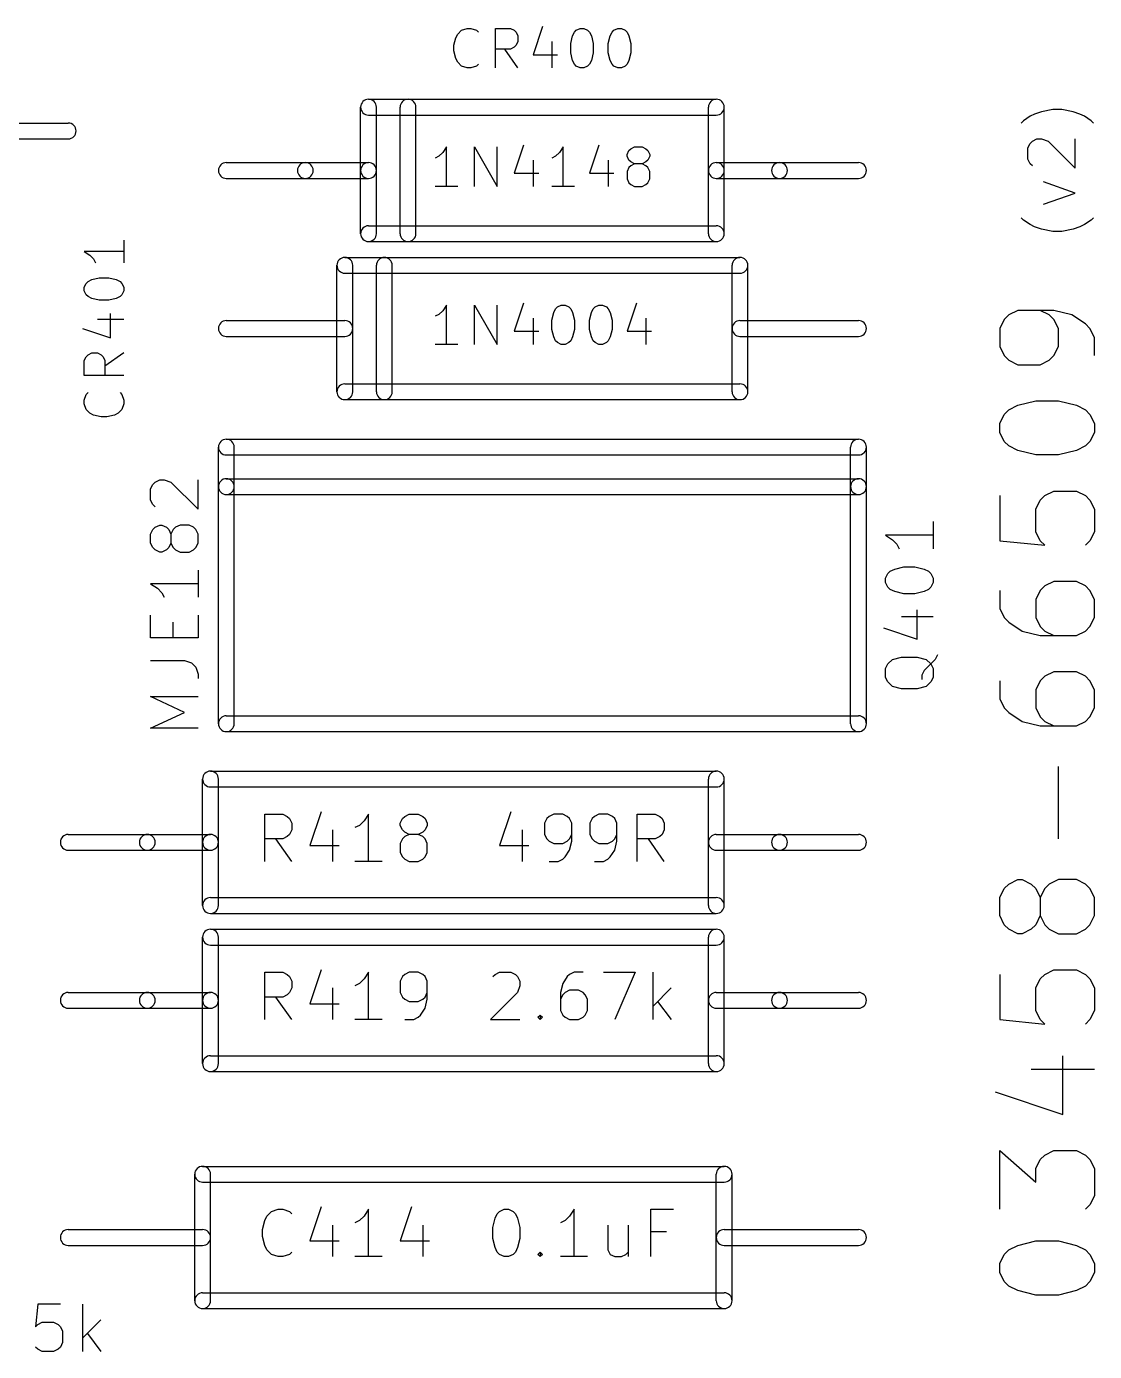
# Model space of a CAD drawing. Extents: x 182.9 to 232.4, y -159.8 to -119.6.
# Drawn here: x 215.23 to 232.39, y -140.9 to -119.61 of the extents above; entities that cross this region are included whole.
import ezdxf

# ---------------------------------------------------------------- set-up
doc = ezdxf.new("R2010")
doc.units = 0
doc.header["$MEASUREMENT"] = 0
doc.layers.add('BLACK', color=250, linetype='CONTINUOUS')

msp = doc.modelspace()

# ---------------------------------------------------------------- linework, layer by layer
at = {"layer": 'BLACK'}
for p, q in [((222.22, -119.667), (222.31, -119.637)), ((222.31, -119.637), (222.371, -119.637)), ((222.371, -119.637), (222.462, -119.667)), ((222.764, -120.272), (222.764, -119.637)), ((222.764, -119.637), (223.006, -119.637)), ((223.006, -119.637), (223.066, -119.667)), ((223.52, -119.607), (223.369, -120.06)), ((224.064, -119.667), (224.125, -119.637)), ((224.125, -119.637), (224.185, -119.637)), ((224.185, -119.637), (224.246, -119.667)), ((224.669, -119.667), (224.73, -119.637)), ((224.73, -119.637), (224.79, -119.637)), ((224.79, -119.637), (224.85, -119.667)), ((222.099, -119.909), (222.129, -119.788)), ((222.129, -119.788), (222.159, -119.728)), ((222.159, -119.728), (222.22, -119.667)), ((222.462, -119.667), (222.492, -119.697)), ((223.066, -119.667), (223.097, -119.697)), ((223.097, -119.697), (223.127, -119.758)), ((223.127, -119.849), (223.097, -119.909)), ((223.127, -119.758), (223.127, -119.849)), ((223.671, -119.849), (223.671, -120.272)), ((223.974, -119.879), (224.004, -119.758)), ((224.004, -119.758), (224.034, -119.697)), ((224.034, -119.697), (224.064, -119.667)), ((224.246, -119.667), (224.276, -119.697)), ((224.276, -119.697), (224.306, -119.758)), ((224.306, -119.758), (224.336, -119.879)), ((224.578, -119.879), (224.609, -119.758)), ((224.609, -119.758), (224.639, -119.697)), ((224.639, -119.697), (224.669, -119.667)), ((224.85, -119.667), (224.881, -119.697)), ((224.881, -119.697), (224.911, -119.758)), ((224.911, -119.758), (224.941, -119.879)), ((222.099, -120), (222.099, -119.909)), ((222.129, -120.121), (222.099, -120)), ((223.006, -119.97), (222.764, -119.97)), ((223.127, -120.272), (222.915, -119.97)), ((223.066, -119.939), (223.006, -119.97)), ((223.097, -119.909), (223.066, -119.939)), ((223.369, -120.06), (223.762, -120.06)), ((223.974, -120.03), (223.974, -119.879)), ((224.004, -120.151), (223.974, -120.03)), ((224.336, -120.03), (224.306, -120.151)), ((224.336, -119.879), (224.336, -120.03)), ((224.578, -120.03), (224.578, -119.879)), ((224.609, -120.151), (224.578, -120.03)), ((224.941, -120.03), (224.911, -120.151)), ((224.941, -119.879), (224.941, -120.03)), ((222.159, -120.181), (222.129, -120.121)), ((222.22, -120.242), (222.159, -120.181)), ((222.31, -120.272), (222.22, -120.242)), ((222.371, -120.272), (222.31, -120.272)), ((222.462, -120.242), (222.371, -120.272)), ((222.492, -120.212), (222.462, -120.242)), ((224.034, -120.212), (224.004, -120.151)), ((224.064, -120.242), (224.034, -120.212)), ((224.125, -120.272), (224.064, -120.242)), ((224.185, -120.272), (224.125, -120.272)), ((224.246, -120.242), (224.185, -120.272)), ((224.276, -120.212), (224.246, -120.242)), ((224.306, -120.151), (224.276, -120.212)), ((224.639, -120.212), (224.609, -120.151)), ((224.669, -120.242), (224.639, -120.212)), ((224.73, -120.272), (224.669, -120.242)), ((224.79, -120.272), (224.73, -120.272)), ((224.85, -120.242), (224.79, -120.272)), ((224.881, -120.212), (224.85, -120.242)), ((224.911, -120.151), (224.881, -120.212)), ((220.599, -121.92), (220.599, -120.904)), ((220.726, -120.777), (226.314, -120.777)), ((220.853, -121.92), (220.853, -120.904)), ((221.234, -122.936), (221.234, -120.904)), ((221.488, -122.936), (221.488, -120.904)), ((226.187, -121.92), (226.187, -120.904)), ((226.441, -121.92), (226.441, -120.904)), ((220.726, -121.031), (226.314, -121.031)), ((231.249, -121.122), (231.213, -121.158)), ((231.358, -121.049), (231.249, -121.122)), ((231.43, -121.013), (231.358, -121.049)), ((231.539, -120.977), (231.43, -121.013)), ((231.721, -120.94), (231.539, -120.977)), ((231.866, -120.94), (231.721, -120.94)), ((232.047, -120.977), (231.866, -120.94)), ((232.156, -121.013), (232.047, -120.977)), ((232.229, -121.049), (232.156, -121.013)), ((232.337, -121.122), (232.229, -121.049)), ((232.374, -121.158), (232.337, -121.122)), ((214.63, -121.158), (215.9, -121.158)), ((214.63, -121.412), (215.9, -121.412)), ((221.978, -121.542), (221.917, -121.633)), ((221.978, -122.177), (221.978, -121.542)), ((222.431, -122.177), (222.431, -121.542)), ((222.431, -121.542), (222.794, -122.177)), ((222.794, -122.177), (222.794, -121.542)), ((223.218, -121.512), (223.066, -121.965)), ((223.853, -121.542), (223.792, -121.633)), ((223.853, -122.177), (223.853, -121.542)), ((224.427, -121.512), (224.276, -121.965)), ((224.941, -121.572), (225.002, -121.542)), ((225.002, -121.542), (225.123, -121.542)), ((225.123, -121.542), (225.183, -121.572)), ((231.321, -121.557), (231.358, -121.485)), ((231.321, -121.739), (231.321, -121.557)), ((231.358, -121.485), (231.394, -121.448)), ((231.394, -121.448), (231.467, -121.412)), ((231.467, -121.412), (231.539, -121.412)), ((231.539, -121.412), (231.648, -121.448)), ((231.648, -121.448), (232.083, -121.884)), ((232.083, -121.884), (232.083, -121.412)), ((221.857, -121.693), (221.796, -121.723)), ((221.917, -121.633), (221.857, -121.693)), ((223.369, -121.754), (223.369, -122.177)), ((223.732, -121.693), (223.671, -121.723)), ((223.792, -121.633), (223.732, -121.693)), ((224.578, -121.754), (224.578, -122.177)), ((224.881, -121.663), (224.911, -121.602)), ((224.881, -121.693), (224.881, -121.663)), ((224.911, -121.754), (224.881, -121.693)), ((224.911, -121.602), (224.941, -121.572)), ((224.941, -121.784), (224.911, -121.754)), ((225.183, -121.572), (225.213, -121.602)), ((225.213, -121.754), (225.183, -121.784)), ((225.213, -121.602), (225.244, -121.663)), ((225.244, -121.693), (225.213, -121.754)), ((225.244, -121.663), (225.244, -121.693)), ((231.358, -121.811), (231.321, -121.739)), ((218.44, -121.793), (219.71, -121.793)), ((219.71, -121.793), (220.726, -121.793)), ((220.599, -122.936), (220.599, -121.92)), ((220.853, -122.936), (220.853, -121.92)), ((223.066, -121.965), (223.46, -121.965)), ((224.276, -121.965), (224.669, -121.965)), ((224.911, -121.875), (224.881, -121.935)), ((224.881, -121.935), (224.881, -122.056)), ((224.941, -121.844), (224.911, -121.875)), ((225.002, -121.814), (224.941, -121.784)), ((225.002, -121.814), (224.941, -121.844)), ((225.123, -121.814), (225.002, -121.814)), ((225.183, -121.784), (225.123, -121.814)), ((225.183, -121.844), (225.123, -121.814)), ((225.213, -121.875), (225.183, -121.844)), ((225.244, -121.935), (225.213, -121.875)), ((225.244, -122.056), (225.244, -121.935)), ((226.187, -122.936), (226.187, -121.92)), ((226.314, -121.793), (227.33, -121.793)), ((226.441, -122.936), (226.441, -121.92)), ((227.33, -121.793), (228.6, -121.793)), ((231.394, -121.847), (231.358, -121.811)), ((218.44, -122.047), (219.71, -122.047)), ((219.71, -122.047), (220.726, -122.047)), ((222.159, -122.177), (221.796, -122.177)), ((224.034, -122.177), (223.671, -122.177)), ((224.881, -122.056), (224.911, -122.117)), ((224.911, -122.117), (224.941, -122.147)), ((224.941, -122.147), (225.002, -122.177)), ((225.002, -122.177), (225.123, -122.177)), ((225.123, -122.177), (225.183, -122.147)), ((225.183, -122.147), (225.213, -122.117)), ((225.213, -122.117), (225.244, -122.056)), ((226.314, -122.047), (227.33, -122.047)), ((227.33, -122.047), (228.6, -122.047)), ((232.083, -122.283), (231.575, -122.101)), ((231.575, -122.464), (232.083, -122.283)), ((220.726, -122.809), (226.314, -122.809)), ((231.249, -122.718), (231.213, -122.682)), ((231.358, -122.791), (231.249, -122.718)), ((231.43, -122.827), (231.358, -122.791)), ((231.539, -122.863), (231.43, -122.827)), ((232.156, -122.827), (232.047, -122.863)), ((232.229, -122.791), (232.156, -122.827)), ((232.337, -122.718), (232.229, -122.791)), ((232.374, -122.682), (232.337, -122.718)), ((216.792, -123.039), (216.792, -123.402)), ((231.721, -122.9), (231.539, -122.863)), ((231.866, -122.9), (231.721, -122.9)), ((232.047, -122.863), (231.866, -122.9)), ((216.792, -123.22), (216.157, -123.22)), ((216.157, -123.22), (216.248, -123.281)), ((220.726, -123.063), (226.314, -123.063)), ((216.248, -123.281), (216.308, -123.341)), ((216.308, -123.341), (216.338, -123.402)), ((220.218, -125.476), (220.218, -123.444)), ((220.345, -123.317), (226.695, -123.317)), ((220.472, -125.476), (220.472, -123.444)), ((220.853, -125.476), (220.853, -123.444)), ((221.107, -125.476), (221.107, -123.444)), ((226.568, -125.476), (226.568, -123.444)), ((226.822, -125.476), (226.822, -123.444)), ((216.218, -123.704), (216.278, -123.674)), ((216.278, -123.674), (216.399, -123.644)), ((216.399, -123.644), (216.55, -123.644)), ((216.55, -123.644), (216.671, -123.674)), ((216.671, -123.674), (216.732, -123.704)), ((220.345, -123.571), (226.695, -123.571)), ((216.157, -123.795), (216.187, -123.734)), ((216.157, -123.855), (216.157, -123.795)), ((216.187, -123.916), (216.157, -123.855)), ((216.187, -123.734), (216.218, -123.704)), ((216.732, -123.704), (216.762, -123.734)), ((216.762, -123.734), (216.792, -123.795)), ((216.792, -123.855), (216.762, -123.916)), ((216.792, -123.795), (216.792, -123.855)), ((216.218, -123.946), (216.187, -123.916)), ((216.278, -123.976), (216.218, -123.946)), ((216.399, -124.006), (216.278, -123.976)), ((216.55, -124.006), (216.399, -124.006)), ((216.671, -123.976), (216.55, -124.006)), ((216.732, -123.946), (216.671, -123.976)), ((216.762, -123.916), (216.732, -123.946)), ((221.978, -124.082), (221.917, -124.173)), ((221.978, -124.717), (221.978, -124.082)), ((222.431, -124.717), (222.431, -124.082)), ((222.431, -124.082), (222.794, -124.717)), ((222.794, -124.717), (222.794, -124.082)), ((223.218, -124.052), (223.066, -124.505)), ((223.732, -124.142), (223.762, -124.112)), ((223.762, -124.112), (223.822, -124.082)), ((223.822, -124.082), (223.883, -124.082)), ((223.883, -124.082), (223.943, -124.112)), ((223.943, -124.112), (223.974, -124.142)), ((224.336, -124.142), (224.367, -124.112)), ((224.367, -124.112), (224.427, -124.082)), ((224.427, -124.082), (224.488, -124.082)), ((224.488, -124.082), (224.548, -124.112)), ((224.548, -124.112), (224.578, -124.142)), ((225.032, -124.052), (224.881, -124.505)), ((216.369, -124.309), (216.792, -124.309)), ((216.58, -124.611), (216.58, -124.218)), ((218.44, -124.333), (220.345, -124.333)), ((221.857, -124.233), (221.796, -124.263)), ((221.917, -124.173), (221.857, -124.233)), ((223.369, -124.294), (223.369, -124.717)), ((223.671, -124.324), (223.701, -124.203)), ((223.671, -124.475), (223.671, -124.324)), ((223.701, -124.203), (223.732, -124.142)), ((223.974, -124.142), (224.004, -124.203)), ((224.004, -124.203), (224.034, -124.324)), ((224.034, -124.324), (224.034, -124.475)), ((224.276, -124.324), (224.306, -124.203)), ((224.276, -124.475), (224.276, -124.324)), ((224.306, -124.203), (224.336, -124.142)), ((224.578, -124.142), (224.609, -124.203)), ((224.609, -124.203), (224.639, -124.324)), ((224.639, -124.324), (224.639, -124.475)), ((225.183, -124.294), (225.183, -124.717)), ((226.695, -124.333), (228.6, -124.333)), ((230.94, -124.315), (230.868, -124.46)), ((231.013, -124.242), (230.94, -124.315)), ((231.158, -124.17), (231.013, -124.242)), ((231.739, -124.17), (231.158, -124.17)), ((231.666, -124.242), (231.521, -124.17)), ((231.739, -124.315), (231.666, -124.242)), ((232.029, -124.242), (231.739, -124.17)), ((231.811, -124.46), (231.739, -124.315)), ((232.247, -124.387), (232.029, -124.242)), ((216.127, -124.46), (216.58, -124.611)), ((223.066, -124.505), (223.46, -124.505)), ((223.701, -124.596), (223.671, -124.475)), ((224.034, -124.475), (224.004, -124.596)), ((224.306, -124.596), (224.276, -124.475)), ((224.639, -124.475), (224.609, -124.596)), ((224.881, -124.505), (225.274, -124.505)), ((230.868, -124.46), (230.868, -124.75)), ((231.811, -124.75), (231.811, -124.46)), ((232.319, -124.46), (232.247, -124.387)), ((232.392, -124.605), (232.319, -124.46)), ((218.44, -124.587), (220.345, -124.587)), ((222.159, -124.717), (221.796, -124.717)), ((223.732, -124.657), (223.701, -124.596)), ((223.762, -124.687), (223.732, -124.657)), ((223.822, -124.717), (223.762, -124.687)), ((223.883, -124.717), (223.822, -124.717)), ((223.943, -124.687), (223.883, -124.717)), ((223.974, -124.657), (223.943, -124.687)), ((224.004, -124.596), (223.974, -124.657)), ((224.336, -124.657), (224.306, -124.596)), ((224.367, -124.687), (224.336, -124.657)), ((224.427, -124.717), (224.367, -124.687)), ((224.488, -124.717), (224.427, -124.717)), ((224.548, -124.687), (224.488, -124.717)), ((224.578, -124.657), (224.548, -124.687)), ((224.609, -124.596), (224.578, -124.657)), ((226.695, -124.587), (228.6, -124.587)), ((230.868, -124.75), (230.94, -124.895)), ((231.739, -124.895), (231.811, -124.75)), ((232.392, -124.895), (232.392, -124.605)), ((216.157, -124.974), (216.187, -124.914)), ((216.187, -124.914), (216.218, -124.883)), ((216.218, -124.883), (216.278, -124.853)), ((216.278, -124.853), (216.369, -124.853)), ((216.369, -124.853), (216.429, -124.883)), ((216.429, -124.883), (216.459, -124.914)), ((216.459, -124.914), (216.49, -124.974)), ((216.792, -124.853), (216.49, -125.065)), ((230.94, -124.895), (231.013, -124.968)), ((231.013, -124.968), (231.158, -125.041)), ((231.521, -125.041), (231.666, -124.968)), ((231.666, -124.968), (231.739, -124.895)), ((216.157, -125.216), (216.157, -124.974)), ((216.49, -124.974), (216.49, -125.216)), ((231.158, -125.041), (231.521, -125.041)), ((216.792, -125.216), (216.157, -125.216)), ((220.345, -125.349), (226.695, -125.349)), ((216.157, -125.609), (216.187, -125.518)), ((216.157, -125.67), (216.157, -125.609)), ((216.187, -125.518), (216.218, -125.488)), ((216.732, -125.488), (216.762, -125.518)), ((216.762, -125.518), (216.792, -125.609)), ((216.792, -125.609), (216.792, -125.67)), ((220.345, -125.603), (226.695, -125.603)), ((216.187, -125.76), (216.157, -125.67)), ((216.248, -125.821), (216.187, -125.76)), ((216.308, -125.851), (216.248, -125.821)), ((216.701, -125.821), (216.641, -125.851)), ((216.762, -125.76), (216.701, -125.821)), ((216.792, -125.67), (216.762, -125.76)), ((230.94, -125.839), (231.013, -125.766)), ((231.013, -125.766), (231.158, -125.694)), ((231.158, -125.694), (231.448, -125.621)), ((231.448, -125.621), (231.811, -125.621)), ((231.811, -125.621), (232.102, -125.694)), ((232.102, -125.694), (232.247, -125.766)), ((232.247, -125.766), (232.319, -125.839)), ((216.429, -125.881), (216.308, -125.851)), ((216.52, -125.881), (216.429, -125.881)), ((216.641, -125.851), (216.52, -125.881)), ((230.868, -125.984), (230.94, -125.839)), ((230.868, -126.129), (230.868, -125.984)), ((232.319, -125.839), (232.392, -125.984)), ((232.392, -125.984), (232.392, -126.129)), ((218.44, -126.238), (228.6, -126.238)), ((230.94, -126.274), (230.868, -126.129)), ((232.392, -126.129), (232.319, -126.274)), ((218.313, -127), (218.313, -126.365)), ((218.567, -127), (218.567, -126.365)), ((228.473, -127), (228.473, -126.365)), ((228.727, -127), (228.727, -126.365)), ((231.013, -126.347), (230.94, -126.274)), ((231.158, -126.419), (231.013, -126.347)), ((231.448, -126.492), (231.158, -126.419)), ((232.102, -126.419), (231.811, -126.492)), ((232.247, -126.347), (232.102, -126.419)), ((232.319, -126.274), (232.247, -126.347)), ((218.44, -126.492), (228.6, -126.492)), ((231.811, -126.492), (231.448, -126.492)), ((218.44, -126.873), (228.6, -126.873)), ((217.224, -127.036), (217.261, -126.964)), ((217.224, -127.218), (217.224, -127.036)), ((217.261, -126.964), (217.297, -126.927)), ((217.297, -126.927), (217.37, -126.891)), ((217.37, -126.891), (217.442, -126.891)), ((217.442, -126.891), (217.551, -126.927)), ((217.551, -126.927), (217.986, -127.363)), ((217.986, -127.363), (217.986, -126.891)), ((218.313, -130.81), (218.313, -127)), ((218.567, -130.81), (218.567, -127)), ((228.473, -130.81), (228.473, -127)), ((228.727, -130.81), (228.727, -127)), ((231.594, -127.145), (231.739, -127.073)), ((231.739, -127.073), (232.102, -127.073)), ((232.102, -127.073), (232.247, -127.145)), ((217.261, -127.29), (217.224, -127.218)), ((217.297, -127.327), (217.261, -127.29)), ((218.44, -127.127), (228.6, -127.127)), ((230.868, -127.145), (230.868, -127.871)), ((231.448, -127.363), (231.521, -127.218)), ((231.521, -127.218), (231.594, -127.145)), ((232.247, -127.145), (232.319, -127.218)), ((232.319, -127.218), (232.392, -127.363)), ((231.448, -127.726), (231.448, -127.363)), ((232.392, -127.363), (232.392, -127.726)), ((217.224, -127.762), (217.261, -127.689)), ((217.261, -127.689), (217.297, -127.653)), ((217.297, -127.653), (217.37, -127.617)), ((217.37, -127.617), (217.406, -127.617)), ((217.406, -127.617), (217.478, -127.653)), ((217.478, -127.653), (217.515, -127.689)), ((217.515, -127.689), (217.551, -127.762)), ((217.587, -127.689), (217.551, -127.762)), ((217.624, -127.653), (217.587, -127.689)), ((217.696, -127.617), (217.624, -127.653)), ((217.841, -127.617), (217.696, -127.617)), ((217.914, -127.653), (217.841, -127.617)), ((217.95, -127.689), (217.914, -127.653)), ((217.986, -127.762), (217.95, -127.689)), ((229.797, -127.562), (229.797, -127.998)), ((231.521, -127.871), (231.448, -127.726)), ((232.392, -127.726), (232.319, -127.871)), ((217.224, -127.907), (217.224, -127.762)), ((217.261, -127.98), (217.224, -127.907)), ((217.551, -127.907), (217.515, -127.98)), ((217.551, -127.762), (217.551, -127.907)), ((217.551, -127.907), (217.587, -127.98)), ((217.95, -127.98), (217.986, -127.907)), ((217.986, -127.907), (217.986, -127.762)), ((229.797, -127.78), (229.035, -127.78)), ((229.035, -127.78), (229.144, -127.853)), ((229.144, -127.853), (229.217, -127.925)), ((229.217, -127.925), (229.253, -127.998)), ((230.868, -127.871), (231.594, -127.943)), ((231.594, -127.943), (231.521, -127.871)), ((232.319, -127.871), (232.247, -127.943)), ((217.297, -128.016), (217.261, -127.98)), ((217.37, -128.052), (217.297, -128.016)), ((217.406, -128.052), (217.37, -128.052)), ((217.478, -128.016), (217.406, -128.052)), ((217.515, -127.98), (217.478, -128.016)), ((217.587, -127.98), (217.624, -128.016)), ((217.624, -128.016), (217.696, -128.052)), ((217.696, -128.052), (217.841, -128.052)), ((217.841, -128.052), (217.914, -128.016)), ((217.914, -128.016), (217.95, -127.98)), ((217.986, -128.343), (217.986, -128.778)), ((229.072, -128.397), (229.108, -128.361)), ((229.108, -128.361), (229.181, -128.324)), ((229.181, -128.324), (229.326, -128.288)), ((229.326, -128.288), (229.507, -128.288)), ((229.507, -128.288), (229.652, -128.324)), ((229.652, -128.324), (229.725, -128.361)), ((229.725, -128.361), (229.761, -128.397)), ((217.986, -128.56), (217.224, -128.56)), ((217.224, -128.56), (217.333, -128.633)), ((229.035, -128.47), (229.072, -128.397)), ((229.035, -128.542), (229.035, -128.47)), ((229.072, -128.615), (229.035, -128.542)), ((229.761, -128.397), (229.797, -128.47)), ((229.797, -128.542), (229.761, -128.615)), ((229.797, -128.47), (229.797, -128.542)), ((231.739, -128.524), (231.594, -128.597)), ((232.102, -128.524), (231.739, -128.524)), ((232.247, -128.597), (232.102, -128.524)), ((217.333, -128.633), (217.406, -128.705)), ((217.406, -128.705), (217.442, -128.778)), ((229.108, -128.651), (229.072, -128.615)), ((229.181, -128.687), (229.108, -128.651)), ((229.326, -128.724), (229.181, -128.687)), ((229.507, -128.724), (229.326, -128.724)), ((229.652, -128.687), (229.507, -128.724)), ((229.725, -128.651), (229.652, -128.687)), ((229.761, -128.615), (229.725, -128.651)), ((230.868, -128.669), (230.868, -128.959)), ((231.521, -128.669), (231.448, -128.814)), ((231.594, -128.597), (231.521, -128.669)), ((232.319, -128.669), (232.247, -128.597)), ((232.392, -128.814), (232.319, -128.669)), ((229.543, -129.449), (229.543, -128.978)), ((230.868, -128.959), (230.94, -129.105)), ((231.448, -128.814), (231.448, -129.105)), ((232.392, -129.105), (232.392, -128.814)), ((217.224, -129.431), (217.224, -129.068)), ((217.587, -129.431), (217.587, -129.177)), ((217.986, -129.068), (217.986, -129.431)), ((229.289, -129.086), (229.797, -129.086)), ((230.94, -129.105), (231.013, -129.177)), ((231.013, -129.177), (231.231, -129.322)), ((231.448, -129.105), (231.521, -129.25)), ((232.319, -129.25), (232.392, -129.105)), ((217.986, -129.431), (217.224, -129.431)), ((228.999, -129.268), (229.543, -129.449)), ((231.231, -129.322), (231.521, -129.395)), ((231.521, -129.25), (231.594, -129.322)), ((231.521, -129.395), (232.102, -129.395)), ((231.594, -129.322), (231.739, -129.395)), ((232.102, -129.395), (232.247, -129.322)), ((232.247, -129.322), (232.319, -129.25)), ((217.224, -129.794), (217.769, -129.794)), ((217.769, -129.794), (217.878, -129.83)), ((217.878, -129.83), (217.95, -129.903)), ((229.035, -129.921), (229.072, -129.848)), ((229.072, -129.848), (229.144, -129.776)), ((229.144, -129.776), (229.289, -129.74)), ((229.289, -129.74), (229.543, -129.74)), ((229.543, -129.74), (229.689, -129.776)), ((229.761, -129.848), (229.652, -129.957)), ((229.689, -129.776), (229.761, -129.848)), ((229.834, -129.776), (229.761, -129.848)), ((229.761, -129.848), (229.797, -129.921)), ((229.87, -129.703), (229.834, -129.776)), ((217.95, -129.903), (217.986, -130.012)), ((217.986, -130.012), (217.986, -130.084)), ((229.035, -130.066), (229.035, -129.921)), ((229.072, -130.139), (229.035, -130.066)), ((229.652, -129.957), (229.616, -130.03)), ((229.616, -130.03), (229.616, -130.102)), ((229.797, -130.066), (229.761, -130.139)), ((229.797, -129.921), (229.797, -130.066)), ((231.594, -130.048), (231.521, -130.121)), ((231.739, -129.975), (231.594, -130.048)), ((232.102, -129.975), (231.739, -129.975)), ((232.247, -130.048), (232.102, -129.975)), ((232.319, -130.121), (232.247, -130.048)), ((229.144, -130.211), (229.072, -130.139)), ((229.289, -130.248), (229.144, -130.211)), ((229.543, -130.248), (229.289, -130.248)), ((229.689, -130.211), (229.543, -130.248)), ((229.761, -130.139), (229.689, -130.211)), ((230.868, -130.121), (230.868, -130.411)), ((231.521, -130.121), (231.448, -130.266)), ((231.448, -130.266), (231.448, -130.556)), ((232.392, -130.266), (232.319, -130.121)), ((232.392, -130.556), (232.392, -130.266)), ((217.769, -130.629), (217.224, -130.375)), ((217.224, -130.375), (217.986, -130.375)), ((230.868, -130.411), (230.94, -130.556)), ((217.224, -130.883), (217.769, -130.629)), ((218.44, -130.683), (228.6, -130.683)), ((230.94, -130.556), (231.013, -130.629)), ((231.013, -130.629), (231.231, -130.774)), ((231.448, -130.556), (231.521, -130.701)), ((231.521, -130.701), (231.594, -130.774)), ((232.247, -130.774), (232.319, -130.701)), ((232.319, -130.701), (232.392, -130.556)), ((217.986, -130.883), (217.224, -130.883)), ((231.231, -130.774), (231.521, -130.846)), ((231.521, -130.846), (232.102, -130.846)), ((231.594, -130.774), (231.739, -130.846)), ((232.102, -130.846), (232.247, -130.774)), ((218.44, -130.937), (228.6, -130.937)), ((218.186, -131.572), (226.314, -131.572)), ((231.811, -132.661), (231.811, -131.499)), ((218.059, -132.715), (218.059, -131.699)), ((218.313, -132.715), (218.313, -131.699)), ((226.187, -133.731), (226.187, -131.699)), ((226.441, -133.731), (226.441, -131.699)), ((218.186, -131.826), (226.314, -131.826)), ((219.057, -133.023), (219.057, -132.261)), ((219.057, -132.261), (219.347, -132.261)), ((219.347, -132.261), (219.42, -132.298)), ((219.42, -132.298), (219.456, -132.334)), ((219.456, -132.334), (219.492, -132.407)), ((219.492, -132.407), (219.492, -132.515)), ((219.964, -132.225), (219.783, -132.769)), ((220.653, -132.37), (220.581, -132.443)), ((220.726, -132.261), (220.653, -132.37)), ((220.726, -133.023), (220.726, -132.261)), ((221.234, -132.407), (221.27, -132.334)), ((221.234, -132.443), (221.234, -132.407)), ((221.27, -132.334), (221.307, -132.298)), ((221.307, -132.298), (221.379, -132.261)), ((221.379, -132.261), (221.524, -132.261)), ((221.524, -132.261), (221.597, -132.298)), ((221.597, -132.298), (221.633, -132.334)), ((221.633, -132.334), (221.669, -132.407)), ((221.669, -132.407), (221.669, -132.443)), ((223.012, -132.225), (222.831, -132.769)), ((223.593, -132.334), (223.556, -132.407)), ((223.556, -132.407), (223.556, -132.588)), ((223.629, -132.298), (223.593, -132.334)), ((223.701, -132.261), (223.629, -132.298)), ((223.847, -132.261), (223.701, -132.261)), ((223.919, -132.298), (223.847, -132.261)), ((223.955, -132.334), (223.919, -132.298)), ((223.992, -132.407), (223.955, -132.334)), ((223.992, -132.697), (223.992, -132.407)), ((224.318, -132.334), (224.282, -132.407)), ((224.282, -132.407), (224.282, -132.588)), ((224.355, -132.298), (224.318, -132.334)), ((224.427, -132.261), (224.355, -132.298)), ((224.572, -132.261), (224.427, -132.261)), ((224.645, -132.298), (224.572, -132.261)), ((224.681, -132.334), (224.645, -132.298)), ((224.717, -132.407), (224.681, -132.334)), ((224.717, -132.697), (224.717, -132.407)), ((225.044, -133.023), (225.044, -132.261)), ((225.044, -132.261), (225.334, -132.261)), ((225.334, -132.261), (225.407, -132.298)), ((225.407, -132.298), (225.443, -132.334)), ((225.443, -132.334), (225.479, -132.407)), ((225.479, -132.407), (225.479, -132.515)), ((215.9, -132.588), (217.17, -132.588)), ((217.17, -132.588), (218.186, -132.588)), ((219.42, -132.624), (219.347, -132.661)), ((219.456, -132.588), (219.42, -132.624)), ((219.492, -132.515), (219.456, -132.588)), ((220.145, -132.515), (220.145, -133.023)), ((220.581, -132.443), (220.508, -132.479)), ((221.27, -132.515), (221.234, -132.443)), ((221.307, -132.552), (221.27, -132.515)), ((221.307, -132.624), (221.27, -132.661)), ((221.379, -132.588), (221.307, -132.552)), ((221.379, -132.588), (221.307, -132.624)), ((221.524, -132.588), (221.379, -132.588)), ((221.597, -132.552), (221.524, -132.588)), ((221.597, -132.624), (221.524, -132.588)), ((221.633, -132.515), (221.597, -132.552)), ((221.633, -132.661), (221.597, -132.624)), ((221.669, -132.443), (221.633, -132.515)), ((223.193, -132.515), (223.193, -133.023)), ((223.556, -132.588), (223.593, -132.661)), ((223.955, -132.661), (223.992, -132.588)), ((224.282, -132.588), (224.318, -132.661)), ((224.681, -132.661), (224.717, -132.588)), ((225.407, -132.624), (225.334, -132.661)), ((225.443, -132.588), (225.407, -132.624)), ((225.479, -132.515), (225.443, -132.588)), ((226.314, -132.588), (227.33, -132.588)), ((227.33, -132.588), (228.6, -132.588)), ((215.9, -132.842), (217.17, -132.842)), ((217.17, -132.842), (218.186, -132.842)), ((218.059, -133.731), (218.059, -132.715)), ((218.313, -133.731), (218.313, -132.715)), ((219.347, -132.661), (219.057, -132.661)), ((219.492, -133.023), (219.238, -132.661)), ((219.783, -132.769), (220.254, -132.769)), ((221.27, -132.661), (221.234, -132.733)), ((221.234, -132.733), (221.234, -132.878)), ((221.669, -132.733), (221.633, -132.661)), ((221.669, -132.878), (221.669, -132.733)), ((222.831, -132.769), (223.302, -132.769)), ((223.593, -132.661), (223.629, -132.697)), ((223.629, -132.697), (223.701, -132.733)), ((223.701, -132.733), (223.847, -132.733)), ((223.847, -132.733), (223.919, -132.697)), ((223.883, -132.951), (223.955, -132.842)), ((223.919, -132.697), (223.955, -132.661)), ((223.955, -132.842), (223.992, -132.697)), ((224.318, -132.661), (224.355, -132.697)), ((224.355, -132.697), (224.427, -132.733)), ((224.427, -132.733), (224.572, -132.733)), ((224.572, -132.733), (224.645, -132.697)), ((224.609, -132.951), (224.681, -132.842)), ((224.645, -132.697), (224.681, -132.661)), ((224.681, -132.842), (224.717, -132.697)), ((225.334, -132.661), (225.044, -132.661)), ((225.479, -133.023), (225.225, -132.661)), ((226.314, -132.842), (227.33, -132.842)), ((227.33, -132.842), (228.6, -132.842)), ((220.944, -133.023), (220.508, -133.023)), ((221.234, -132.878), (221.27, -132.951)), ((221.27, -132.951), (221.307, -132.987)), ((221.307, -132.987), (221.379, -133.023)), ((221.379, -133.023), (221.524, -133.023)), ((221.524, -133.023), (221.597, -132.987)), ((221.597, -132.987), (221.633, -132.951)), ((221.633, -132.951), (221.669, -132.878)), ((223.629, -133.023), (223.774, -133.023)), ((223.774, -133.023), (223.847, -132.987)), ((223.847, -132.987), (223.883, -132.951)), ((224.355, -133.023), (224.5, -133.023)), ((224.5, -133.023), (224.572, -132.987)), ((224.572, -132.987), (224.609, -132.951)), ((230.868, -133.604), (230.94, -133.459)), ((230.94, -133.459), (231.013, -133.386)), ((231.013, -133.386), (231.158, -133.314)), ((231.158, -133.314), (231.231, -133.314)), ((231.231, -133.314), (231.376, -133.386)), ((231.376, -133.386), (231.448, -133.459)), ((231.448, -133.459), (231.521, -133.604)), ((231.594, -133.459), (231.521, -133.604)), ((231.666, -133.386), (231.594, -133.459)), ((231.811, -133.314), (231.666, -133.386)), ((232.102, -133.314), (231.811, -133.314)), ((232.247, -133.386), (232.102, -133.314)), ((232.319, -133.459), (232.247, -133.386)), ((232.392, -133.604), (232.319, -133.459)), ((218.186, -133.604), (226.314, -133.604)), ((230.868, -133.894), (230.868, -133.604)), ((231.521, -133.604), (231.521, -133.894)), ((232.392, -133.894), (232.392, -133.604)), ((218.186, -133.858), (226.314, -133.858)), ((230.94, -134.039), (230.868, -133.894)), ((231.521, -133.894), (231.448, -134.039)), ((231.521, -133.894), (231.594, -134.039)), ((232.319, -134.039), (232.392, -133.894)), ((218.186, -134.112), (226.314, -134.112)), ((231.013, -134.112), (230.94, -134.039)), ((231.158, -134.185), (231.013, -134.112)), ((231.376, -134.112), (231.231, -134.185)), ((231.448, -134.039), (231.376, -134.112)), ((231.594, -134.039), (231.666, -134.112)), ((231.666, -134.112), (231.811, -134.185)), ((232.102, -134.185), (232.247, -134.112)), ((232.247, -134.112), (232.319, -134.039)), ((218.059, -135.255), (218.059, -134.239)), ((218.313, -135.255), (218.313, -134.239)), ((226.187, -136.271), (226.187, -134.239)), ((226.441, -136.271), (226.441, -134.239)), ((231.231, -134.185), (231.158, -134.185)), ((231.811, -134.185), (232.102, -134.185)), ((218.186, -134.366), (226.314, -134.366)), ((219.964, -134.765), (219.783, -135.309)), ((231.594, -134.838), (231.739, -134.765)), ((231.739, -134.765), (232.102, -134.765)), ((232.102, -134.765), (232.247, -134.838)), ((219.057, -135.563), (219.057, -134.801)), ((219.057, -134.801), (219.347, -134.801)), ((219.347, -134.801), (219.42, -134.838)), ((219.42, -134.838), (219.456, -134.874)), ((219.456, -134.874), (219.492, -134.947)), ((219.492, -134.947), (219.492, -135.055)), ((220.653, -134.91), (220.581, -134.983)), ((220.726, -134.801), (220.653, -134.91)), ((220.726, -135.563), (220.726, -134.801)), ((221.27, -134.874), (221.234, -134.947)), ((221.234, -134.947), (221.234, -135.128)), ((221.307, -134.838), (221.27, -134.874)), ((221.379, -134.801), (221.307, -134.838)), ((221.524, -134.801), (221.379, -134.801)), ((221.597, -134.838), (221.524, -134.801)), ((221.633, -134.874), (221.597, -134.838)), ((221.669, -134.947), (221.633, -134.874)), ((221.669, -135.237), (221.669, -134.947)), ((222.722, -134.874), (222.758, -134.838)), ((222.758, -134.838), (222.831, -134.801)), ((222.831, -134.801), (223.012, -134.801)), ((223.012, -134.801), (223.085, -134.838)), ((223.085, -134.838), (223.121, -134.874)), ((223.121, -134.874), (223.157, -134.947)), ((223.157, -134.947), (223.157, -135.019)), ((223.919, -134.874), (223.847, -134.983)), ((223.955, -134.838), (223.919, -134.874)), ((224.028, -134.801), (223.955, -134.838)), ((224.173, -134.801), (224.028, -134.801)), ((224.5, -134.801), (225.008, -134.801)), ((225.008, -134.801), (224.681, -135.563)), ((225.298, -135.563), (225.298, -134.801)), ((230.868, -134.838), (230.868, -135.563)), ((231.448, -135.055), (231.521, -134.91)), ((231.521, -134.91), (231.594, -134.838)), ((232.247, -134.838), (232.319, -134.91)), ((232.319, -134.91), (232.392, -135.055)), ((215.9, -135.128), (217.17, -135.128)), ((217.17, -135.128), (218.186, -135.128)), ((219.42, -135.164), (219.347, -135.201)), ((219.456, -135.128), (219.42, -135.164)), ((219.492, -135.055), (219.456, -135.128)), ((220.145, -135.055), (220.145, -135.563)), ((220.581, -134.983), (220.508, -135.019)), ((221.234, -135.128), (221.27, -135.201)), ((221.633, -135.201), (221.669, -135.128)), ((223.121, -135.128), (222.685, -135.563)), ((223.157, -135.019), (223.121, -135.128)), ((223.847, -134.983), (223.81, -135.128)), ((223.81, -135.128), (223.81, -135.418)), ((223.847, -135.164), (223.81, -135.237)), ((223.883, -135.128), (223.847, -135.164)), ((223.955, -135.092), (223.883, -135.128)), ((224.101, -135.092), (223.955, -135.092)), ((224.173, -135.128), (224.101, -135.092)), ((224.209, -135.164), (224.173, -135.128)), ((224.246, -135.237), (224.209, -135.164)), ((225.588, -135.055), (225.298, -135.346)), ((226.314, -135.128), (227.33, -135.128)), ((227.33, -135.128), (228.6, -135.128)), ((231.448, -135.418), (231.448, -135.055)), ((232.392, -135.055), (232.392, -135.418)), ((215.9, -135.382), (217.17, -135.382)), ((217.17, -135.382), (218.186, -135.382)), ((218.059, -136.271), (218.059, -135.255)), ((218.313, -136.271), (218.313, -135.255)), ((219.347, -135.201), (219.057, -135.201)), ((219.492, -135.563), (219.238, -135.201)), ((219.783, -135.309), (220.254, -135.309)), ((221.27, -135.201), (221.307, -135.237)), ((221.307, -135.237), (221.379, -135.273)), ((221.379, -135.273), (221.524, -135.273)), ((221.524, -135.273), (221.597, -135.237)), ((221.561, -135.491), (221.633, -135.382)), ((221.597, -135.237), (221.633, -135.201)), ((221.633, -135.382), (221.669, -135.237)), ((224.246, -135.418), (224.246, -135.237)), ((225.371, -135.273), (225.588, -135.563)), ((226.314, -135.382), (227.33, -135.382)), ((227.33, -135.382), (228.6, -135.382)), ((220.944, -135.563), (220.508, -135.563)), ((221.307, -135.563), (221.452, -135.563)), ((221.452, -135.563), (221.524, -135.527)), ((221.524, -135.527), (221.561, -135.491)), ((222.685, -135.563), (223.157, -135.563)), ((223.447, -135.527), (223.484, -135.491)), ((223.484, -135.563), (223.447, -135.527)), ((223.484, -135.491), (223.52, -135.527)), ((223.484, -135.491), (223.484, -135.563)), ((223.52, -135.527), (223.484, -135.563)), ((223.81, -135.418), (223.847, -135.491)), ((223.847, -135.491), (223.883, -135.527)), ((223.883, -135.527), (223.955, -135.563)), ((223.955, -135.563), (224.101, -135.563)), ((224.101, -135.563), (224.173, -135.527)), ((224.173, -135.527), (224.209, -135.491)), ((224.209, -135.491), (224.246, -135.418)), ((230.868, -135.563), (231.594, -135.636)), ((231.521, -135.563), (231.448, -135.418)), ((231.594, -135.636), (231.521, -135.563)), ((232.319, -135.563), (232.247, -135.636)), ((232.392, -135.418), (232.319, -135.563)), ((218.186, -136.144), (226.314, -136.144)), ((231.884, -137.087), (231.884, -136.144)), ((218.186, -136.398), (226.314, -136.398)), ((231.376, -136.362), (232.392, -136.362)), ((230.795, -136.725), (231.884, -137.087)), ((230.868, -138.611), (230.868, -137.668)), ((230.868, -137.668), (231.448, -138.176)), ((231.521, -137.813), (231.594, -137.741)), ((231.594, -137.741), (231.739, -137.668)), ((231.739, -137.668), (232.102, -137.668)), ((232.102, -137.668), (232.247, -137.741)), ((232.247, -137.741), (232.319, -137.813)), ((218.059, -137.922), (226.441, -137.922)), ((231.448, -137.958), (231.521, -137.813)), ((231.448, -138.176), (231.448, -137.958)), ((232.319, -137.813), (232.392, -137.958)), ((232.392, -137.958), (232.392, -138.394)), ((217.932, -140.081), (217.932, -138.049)), ((218.186, -140.081), (218.186, -138.049)), ((226.314, -140.081), (226.314, -138.049)), ((226.568, -140.081), (226.568, -138.049)), ((218.059, -138.176), (226.441, -138.176)), ((219.964, -138.575), (219.783, -139.119)), ((221.415, -138.575), (221.234, -139.119)), ((232.319, -138.539), (232.247, -138.611)), ((232.392, -138.394), (232.319, -138.539)), ((219.021, -138.938), (219.057, -138.793)), ((219.057, -138.793), (219.093, -138.72)), ((219.093, -138.72), (219.166, -138.648)), ((219.166, -138.648), (219.275, -138.611)), ((219.275, -138.611), (219.347, -138.611)), ((219.347, -138.611), (219.456, -138.648)), ((219.456, -138.648), (219.492, -138.684)), ((220.581, -138.793), (220.508, -138.829)), ((220.653, -138.72), (220.581, -138.793)), ((220.726, -138.611), (220.653, -138.72)), ((220.726, -139.373), (220.726, -138.611)), ((222.722, -138.902), (222.758, -138.757)), ((222.758, -138.757), (222.794, -138.684)), ((222.794, -138.684), (222.831, -138.648)), ((222.831, -138.648), (222.903, -138.611)), ((222.903, -138.611), (222.976, -138.611)), ((222.976, -138.611), (223.048, -138.648)), ((223.048, -138.648), (223.085, -138.684)), ((223.085, -138.684), (223.121, -138.757)), ((223.121, -138.757), (223.157, -138.902)), ((223.883, -138.793), (223.81, -138.829)), ((223.955, -138.72), (223.883, -138.793)), ((224.028, -138.611), (223.955, -138.72)), ((224.028, -139.373), (224.028, -138.611)), ((225.262, -139.373), (225.262, -138.611)), ((225.262, -138.611), (225.625, -138.611)), ((215.9, -138.938), (218.059, -138.938)), ((219.021, -139.047), (219.021, -138.938)), ((220.145, -138.865), (220.145, -139.373)), ((221.597, -138.865), (221.597, -139.373)), ((222.722, -139.083), (222.722, -138.902)), ((223.157, -138.902), (223.157, -139.083)), ((224.572, -138.865), (224.572, -139.265)), ((224.899, -138.865), (224.899, -139.373)), ((225.516, -138.974), (225.262, -138.974)), ((226.441, -138.938), (228.6, -138.938)), ((215.9, -139.192), (218.059, -139.192)), ((219.057, -139.192), (219.021, -139.047)), ((219.093, -139.265), (219.057, -139.192)), ((219.783, -139.119), (220.254, -139.119)), ((221.234, -139.119), (221.706, -139.119)), ((222.758, -139.228), (222.722, -139.083)), ((222.794, -139.301), (222.758, -139.228)), ((223.121, -139.228), (223.085, -139.301)), ((223.157, -139.083), (223.121, -139.228)), ((226.441, -139.192), (228.6, -139.192)), ((231.013, -139.265), (231.158, -139.192)), ((231.158, -139.192), (231.448, -139.119)), ((231.448, -139.119), (231.811, -139.119)), ((231.811, -139.119), (232.102, -139.192)), ((232.102, -139.192), (232.247, -139.265)), ((219.166, -139.337), (219.093, -139.265)), ((219.275, -139.373), (219.166, -139.337)), ((219.347, -139.373), (219.275, -139.373)), ((219.456, -139.337), (219.347, -139.373)), ((219.492, -139.301), (219.456, -139.337)), ((220.944, -139.373), (220.508, -139.373)), ((222.831, -139.337), (222.794, -139.301)), ((222.903, -139.373), (222.831, -139.337)), ((222.976, -139.373), (222.903, -139.373)), ((223.048, -139.337), (222.976, -139.373)), ((223.085, -139.301), (223.048, -139.337)), ((223.447, -139.337), (223.484, -139.301)), ((223.484, -139.373), (223.447, -139.337)), ((223.484, -139.301), (223.52, -139.337)), ((223.484, -139.301), (223.484, -139.373)), ((223.52, -139.337), (223.484, -139.373)), ((224.246, -139.373), (223.81, -139.373)), ((224.572, -139.265), (224.609, -139.337)), ((224.609, -139.337), (224.681, -139.373)), ((224.681, -139.373), (224.79, -139.373)), ((224.79, -139.373), (224.863, -139.337)), ((224.863, -139.337), (224.899, -139.301)), ((230.868, -139.482), (230.94, -139.337)), ((230.94, -139.337), (231.013, -139.265)), ((232.247, -139.265), (232.319, -139.337)), ((232.319, -139.337), (232.392, -139.482)), ((230.868, -139.627), (230.868, -139.482)), ((230.94, -139.773), (230.868, -139.627)), ((232.392, -139.627), (232.319, -139.773)), ((232.392, -139.482), (232.392, -139.627)), ((231.013, -139.845), (230.94, -139.773)), ((231.158, -139.918), (231.013, -139.845)), ((232.247, -139.845), (232.102, -139.918)), ((232.319, -139.773), (232.247, -139.845)), ((218.059, -139.954), (226.441, -139.954)), ((231.448, -139.99), (231.158, -139.918)), ((231.811, -139.99), (231.448, -139.99)), ((232.102, -139.918), (231.811, -139.99)), ((215.41, -140.135), (215.374, -140.498)), ((215.773, -140.135), (215.41, -140.135)), ((216.136, -140.897), (216.136, -140.135)), ((218.059, -140.208), (226.441, -140.208)), ((215.374, -140.498), (215.41, -140.462)), ((215.41, -140.462), (215.483, -140.426)), ((215.483, -140.426), (215.664, -140.426)), ((215.664, -140.426), (215.737, -140.462)), ((215.737, -140.462), (215.773, -140.498)), ((215.773, -140.498), (215.809, -140.571)), ((216.426, -140.389), (216.136, -140.68)), ((215.809, -140.571), (215.809, -140.752)), ((216.208, -140.607), (216.426, -140.897)), ((215.41, -140.861), (215.374, -140.825)), ((215.483, -140.897), (215.41, -140.861)), ((215.664, -140.897), (215.483, -140.897)), ((215.737, -140.861), (215.664, -140.897)), ((215.773, -140.825), (215.737, -140.861)), ((215.809, -140.752), (215.773, -140.825))]:
    msp.add_line(p, q, dxfattribs=at)
for centre, start, end in [((220.726, -120.904), 90, 270), ((220.726, -120.904), 360, 540), ((221.361, -120.904), 360, 540), ((226.314, -120.904), 360, 540), ((226.314, -120.904), 270, 450), ((215.9, -121.285), 270, 450), ((218.44, -121.92), 90, 270), ((219.71, -121.92), 90, 270), ((219.71, -121.92), 270, 450), ((220.726, -121.92), 360, 540), ((220.726, -121.92), 180, 360), ((220.726, -121.92), 270, 450), ((226.314, -121.92), 90, 270), ((226.314, -121.92), 360, 540), ((226.314, -121.92), 180, 360), ((227.33, -121.92), 90, 270), ((227.33, -121.92), 270, 450), ((228.6, -121.92), 270, 450), ((220.726, -122.936), 90, 270), ((226.314, -122.936), 270, 450), ((220.726, -122.936), 180, 360), ((221.361, -122.936), 180, 360), ((226.314, -122.936), 180, 360), ((220.345, -123.444), 90, 270), ((220.345, -123.444), 360, 540), ((220.98, -123.444), 360, 540), ((226.695, -123.444), 360, 540), ((226.695, -123.444), 270, 450), ((218.44, -124.46), 90, 270), ((220.345, -124.46), 270, 450), ((226.695, -124.46), 90, 270), ((228.6, -124.46), 270, 450), ((220.345, -125.476), 90, 270), ((226.695, -125.476), 270, 450), ((220.345, -125.476), 180, 360), ((220.98, -125.476), 180, 360), ((226.695, -125.476), 180, 360), ((218.44, -126.365), 360, 540), ((218.44, -126.365), 90, 270), ((228.6, -126.365), 360, 540), ((228.6, -126.365), 270, 450), ((218.44, -127), 360, 540), ((218.44, -127), 90, 270), ((228.6, -127), 360, 540), ((228.6, -127), 270, 450), ((218.44, -127), 180, 360), ((228.6, -127), 180, 360), ((218.44, -130.81), 90, 270), ((228.6, -130.81), 270, 450), ((218.44, -130.81), 180, 360), ((228.6, -130.81), 180, 360), ((218.186, -131.699), 360, 540), ((218.186, -131.699), 90, 270), ((226.314, -131.699), 360, 540), ((226.314, -131.699), 270, 450), ((215.9, -132.715), 90, 270), ((217.17, -132.715), 90, 270), ((217.17, -132.715), 270, 450), ((218.186, -132.715), 360, 540), ((218.186, -132.715), 270, 450), ((226.314, -132.715), 90, 270), ((227.33, -132.715), 90, 270), ((227.33, -132.715), 270, 450), ((228.6, -132.715), 270, 450), ((218.186, -132.715), 180, 360), ((218.186, -133.731), 90, 270), ((226.314, -133.731), 270, 450), ((218.186, -133.731), 180, 360), ((226.314, -133.731), 180, 360), ((218.186, -134.239), 360, 540), ((218.186, -134.239), 90, 270), ((226.314, -134.239), 360, 540), ((226.314, -134.239), 270, 450), ((215.9, -135.255), 90, 270), ((217.17, -135.255), 90, 270), ((217.17, -135.255), 270, 450), ((218.186, -135.255), 360, 540), ((218.186, -135.255), 270, 450), ((226.314, -135.255), 90, 270), ((227.33, -135.255), 90, 270), ((227.33, -135.255), 270, 450), ((228.6, -135.255), 270, 450), ((218.186, -135.255), 180, 360), ((218.186, -136.271), 90, 270), ((226.314, -136.271), 270, 450), ((218.186, -136.271), 180, 360), ((226.314, -136.271), 180, 360), ((218.059, -138.049), 360, 540), ((218.059, -138.049), 90, 270), ((226.441, -138.049), 360, 540), ((226.441, -138.049), 270, 450), ((215.9, -139.065), 90, 270), ((218.059, -139.065), 270, 450), ((226.441, -139.065), 90, 270), ((228.6, -139.065), 270, 450), ((218.059, -140.081), 90, 270), ((218.059, -140.081), 180, 360), ((226.441, -140.081), 180, 360), ((226.441, -140.081), 270, 450)]:
    msp.add_arc(centre, 0.127, start, end, dxfattribs=at)

doc.saveas('drawing.dxf')
